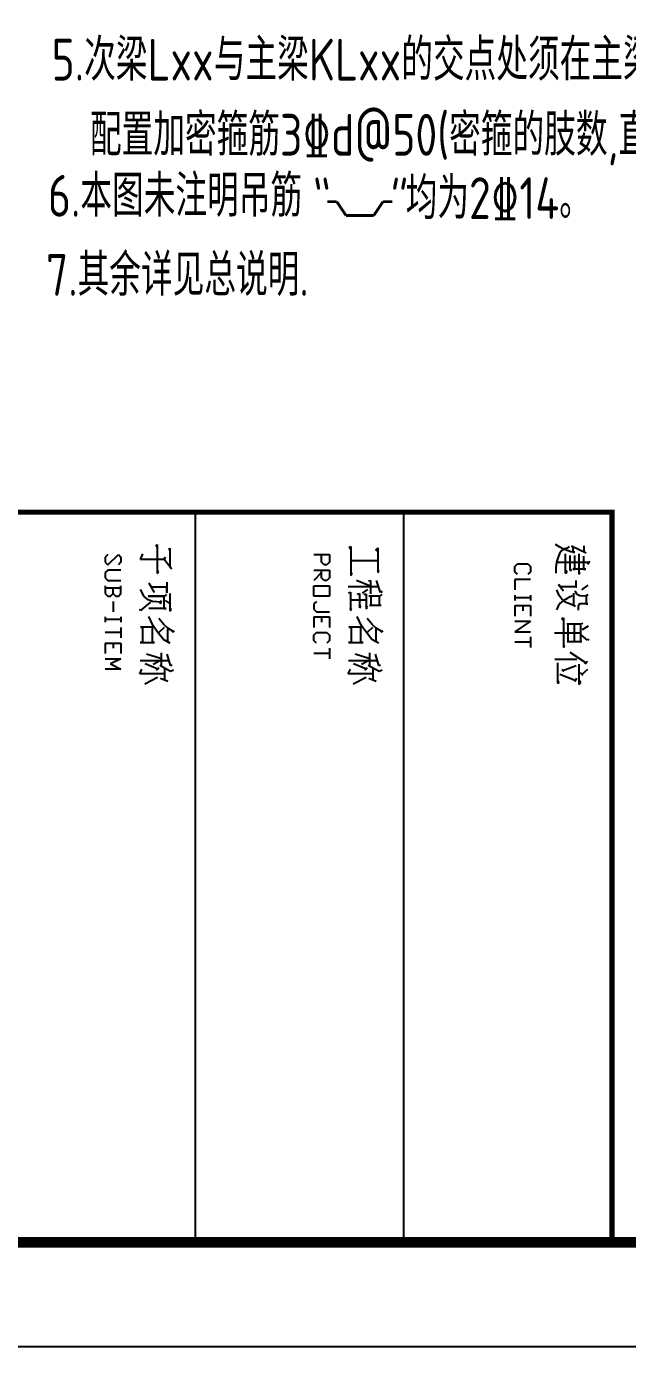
# Model space of a CAD drawing. Extents: x 2506385 to 2810062, y -487803 to -193521.
# Drawn here: x 2691444 to 2697212, y -450039 to -437381 of the extents above; entities that cross this region are included whole.
import ezdxf

# ---------------------------------------------------------------- set-up
doc = ezdxf.new("R2010")
doc.units = 0
doc.header["$LTSCALE"] = 1000
doc.header["$MEASUREMENT"] = 0
for name, color, linetype in [('PUB_TEXT', 7, 'Continuous'), ('PUB_TITLE', 4, 'Continuous'), ('TEXT', 7, 'Continuous')]:
    doc.layers.add(name, color=color, linetype=linetype)
doc.styles.add('tssd', font='tssdeng.shx', dxfattribs={"width": 0.7, "height": 3, "bigfont": '1hztxt.shx'})
doc.styles.add('TSSD_DIMENSION', font='tssdeng.shx', dxfattribs={"width": 0.8, "bigfont": 'tssdchn.shx'})

# ---------------------------------------------------------------- blocks, each defined once
blk = doc.blocks.new('A$C206F4795')
at = {"layer": 'TEXT', "color": 4, "style": 'tssd', "width": 0.75}
blk.add_text('"', height=450, dxfattribs=at).set_placement((0, -329))
blk = doc.blocks.new('EWW')
at = {"layer": 'PUB_TITLE'}
for p, q in [((-164947, 275485), (-164895, 275485)), ((-164877, 275506), (-164944, 275366)), ((-164870, 275436), (-164674, 275436)), ((-164849, 275482), (-164723, 275482)), ((-164797, 275541), (-164772, 275524)), ((-164786, 275531), (-164786, 275226)), ((-164772, 275524), (-164786, 275531)), ((-164723, 275503), (-164723, 275380)), ((-164723, 275482), (-164723, 275503)), ((-164688, 275450), (-164699, 275436)), ((-164674, 275436), (-164688, 275450)), ((-164569, 275524), (-164524, 275461)), ((-164468, 275447), (-164482, 275422)), ((-164478, 275524), (-164468, 275506)), ((-164468, 275506), (-164464, 275475)), ((-164464, 275475), (-164468, 275447)), ((-164464, 275506), (-164391, 275506)), ((-164391, 275524), (-164391, 275450)), ((-164391, 275506), (-164391, 275524)), ((-164391, 275450), (-164384, 275436)), ((-164384, 275436), (-164370, 275429)), ((-164370, 275429), (-164331, 275429)), ((-164205, 275471), (-164195, 275461)), ((-164195, 275461), (-164195, 275321)), ((-164188, 275454), (-164027, 275454)), ((-164177, 275527), (-164142, 275468)), ((-164111, 275450), (-164111, 275202)), ((-164044, 275520), (-164090, 275461)), ((-164051, 275531), (-164044, 275520)), ((-164027, 275464), (-164027, 275324)), ((-163827, 275503), (-163925, 275352)), ((-163838, 275520), (-163813, 275496)), ((-163813, 275496), (-163827, 275503)), ((-163813, 275436), (-163617, 275436)), ((-163761, 275520), (-163715, 275464)), ((-163708, 275475), (-163729, 275454)), ((-163715, 275464), (-163708, 275475)), ((-163635, 275457), (-163652, 275443)), ((-163617, 275436), (-163635, 275457)), ((-164944, 275366), (-164930, 275380)), ((-164940, 275345), (-164926, 275324)), ((-164930, 275380), (-164888, 275380)), ((-164926, 275324), (-164919, 275300)), ((-164909, 275310), (-164919, 275282)), ((-164898, 275335), (-164909, 275310)), ((-164891, 275359), (-164898, 275335)), ((-164888, 275398), (-164891, 275359)), ((-164888, 275380), (-164888, 275398)), ((-164870, 275307), (-164685, 275307)), ((-164856, 275349), (-164713, 275349)), ((-164723, 275398), (-164853, 275398)), ((-164716, 275363), (-164727, 275352)), ((-164723, 275380), (-164723, 275398)), ((-164709, 275352), (-164716, 275366)), ((-164713, 275366), (-164716, 275363)), ((-164695, 275324), (-164716, 275307)), ((-164713, 275349), (-164713, 275366)), ((-164685, 275307), (-164695, 275324)), ((-164615, 275408), (-164555, 275408)), ((-164555, 275419), (-164555, 275261)), ((-164555, 275408), (-164555, 275419)), ((-164482, 275422), (-164517, 275401)), ((-164492, 275387), (-164377, 275387)), ((-164471, 275373), (-164457, 275352)), ((-164457, 275352), (-164443, 275324)), ((-164443, 275324), (-164419, 275286)), ((-164408, 275307), (-164436, 275272)), ((-164387, 275356), (-164408, 275307)), ((-164370, 275401), (-164387, 275356)), ((-164377, 275387), (-164370, 275401)), ((-164195, 275331), (-164027, 275331)), ((-164191, 275391), (-164027, 275391)), ((-163859, 275419), (-163859, 275205)), ((-163796, 275412), (-163750, 275282)), ((-163656, 275401), (-163715, 275254)), ((-163677, 275415), (-163645, 275398)), ((-163645, 275398), (-163656, 275401)), ((-164933, 275254), (-164961, 275212)), ((-164919, 275282), (-164933, 275254)), ((-164919, 275300), (-164902, 275275)), ((-164902, 275275), (-164874, 275251)), ((-164874, 275251), (-164839, 275237)), ((-164839, 275237), (-164790, 275223)), ((-164790, 275223), (-164737, 275216)), ((-164737, 275216), (-164685, 275216)), ((-164576, 275240), (-164517, 275289)), ((-164555, 275261), (-164576, 275240)), ((-164471, 275247), (-164524, 275226)), ((-164436, 275272), (-164471, 275247)), ((-164419, 275286), (-164398, 275258)), ((-164398, 275258), (-164370, 275237)), ((-164370, 275237), (-164335, 275223)), ((-164258, 275289), (-163974, 275289)), ((-164247, 275275), (-164258, 275289)), ((-164233, 275286), (-164247, 275275)), ((-163985, 275300), (-163999, 275289)), ((-163974, 275289), (-163985, 275300)), ((-163827, 275233), (-163631, 275233)), ((-163750, 275293), (-163757, 275275)), ((-163750, 275282), (-163750, 275293)), ((-163635, 275247), (-163652, 275237)), ((-163631, 275233), (-163635, 275247)), ((-164774, 274948), (-164749, 274973)), ((-164774, 274848), (-164774, 274948)), ((-164749, 274973), (-164699, 274973)), ((-164699, 274973), (-164674, 274948)), ((-164624, 274973), (-164624, 274823)), ((-164474, 274973), (-164424, 274973)), ((-164449, 274973), (-164449, 274823)), ((-164374, 274973), (-164274, 274973)), ((-164374, 274823), (-164374, 274973)), ((-164224, 274973), (-164124, 274823)), ((-164224, 274823), (-164224, 274973)), ((-164124, 274823), (-164124, 274973)), ((-164074, 274973), (-163974, 274973)), ((-164024, 274973), (-164024, 274823)), ((-164749, 274823), (-164774, 274848)), ((-164699, 274823), (-164749, 274823)), ((-164674, 274848), (-164699, 274823)), ((-164624, 274823), (-164524, 274823)), ((-164474, 274823), (-164424, 274823)), ((-164374, 274898), (-164324, 274898)), ((-164374, 274823), (-164274, 274823)), ((-165270, 273755), (-158270, 273755)), ((-164501, 273535), (-164616, 273497)), ((-164508, 273549), (-164501, 273535)), ((-164480, 273546), (-164466, 273532)), ((-164466, 273532), (-164466, 273423)), ((-164375, 273539), (-164375, 273427)), ((-164126, 273546), (-164158, 273493)), ((-164133, 273556), (-164119, 273539)), ((-164119, 273539), (-164126, 273546)), ((-163801, 273535), (-163801, 273518)), ((-163755, 273549), (-163741, 273521)), ((-164928, 273507), (-164690, 273507)), ((-164910, 273490), (-164928, 273507)), ((-164896, 273507), (-164910, 273490)), ((-164805, 273507), (-164805, 273248)), ((-164805, 273504), (-164805, 273248)), ((-164704, 273521), (-164718, 273504)), ((-164690, 273507), (-164704, 273521)), ((-164616, 273437), (-164487, 273437)), ((-164613, 273420), (-164616, 273437)), ((-164564, 273430), (-164616, 273304)), ((-164553, 273518), (-164553, 273224)), ((-164529, 273409), (-164494, 273357)), ((-164466, 273521), (-164371, 273521)), ((-164462, 273441), (-164371, 273441)), ((-164357, 273409), (-164375, 273392)), ((-164343, 273395), (-164357, 273409)), ((-164193, 273455), (-164249, 273406)), ((-164158, 273493), (-164193, 273455)), ((-164165, 273458), (-164116, 273406)), ((-164151, 273490), (-164032, 273490)), ((-164049, 273451), (-164116, 273399)), ((-164014, 273514), (-164049, 273451)), ((-164032, 273490), (-164014, 273514)), ((-163920, 273430), (-163801, 273430)), ((-163801, 273518), (-163909, 273486)), ((-163867, 273423), (-163909, 273290)), ((-163846, 273504), (-163846, 273227)), ((-163839, 273406), (-163808, 273353)), ((-163741, 273521), (-163801, 273416)), ((-163780, 273462), (-163657, 273462)), ((-163776, 273406), (-163755, 273381)), ((-163720, 273462), (-163720, 273224)), ((-163647, 273493), (-163675, 273423)), ((-164490, 273332), (-164354, 273332)), ((-164483, 273311), (-164490, 273332)), ((-164487, 273395), (-164343, 273395)), ((-164480, 273374), (-164487, 273395)), ((-164427, 273392), (-164427, 273245)), ((-164368, 273346), (-164382, 273329)), ((-164354, 273332), (-164368, 273346)), ((-164179, 273353), (-164270, 273311)), ((-164116, 273399), (-164179, 273353)), ((-164175, 273364), (-164168, 273357)), ((-164168, 273357), (-164168, 273231)), ((-164021, 273346), (-164161, 273346)), ((-164021, 273367), (-164021, 273346)), ((-164021, 273227), (-164021, 273367)), ((-163766, 273399), (-163815, 273276)), ((-163685, 273395), (-163622, 273273)), ((-164942, 273248), (-164662, 273248)), ((-164931, 273234), (-164942, 273248)), ((-164914, 273245), (-164931, 273234)), ((-164676, 273262), (-164690, 273248)), ((-164662, 273248), (-164676, 273262)), ((-164504, 273245), (-164326, 273245)), ((-164497, 273227), (-164504, 273245)), ((-164340, 273259), (-164354, 273241)), ((-164326, 273245), (-164340, 273259)), ((-164168, 273252), (-164021, 273252)), ((-164168, 273231), (-164168, 273252)), ((-164021, 273252), (-164021, 273227)), ((-163720, 273224), (-163766, 273245)), ((-164865, 273044), (-164790, 273044)), ((-164865, 272894), (-164865, 273044)), ((-164790, 273044), (-164765, 273019)), ((-164715, 273044), (-164640, 273044)), ((-164715, 272894), (-164715, 273044)), ((-164640, 273044), (-164615, 273019)), ((-164565, 273044), (-164465, 273044)), ((-164565, 272894), (-164565, 273044)), ((-164465, 273044), (-164465, 272894)), ((-164315, 272919), (-164315, 273044)), ((-164265, 273044), (-164165, 273044)), ((-164265, 272894), (-164265, 273044)), ((-164115, 273019), (-164090, 273044)), ((-164090, 273044), (-164040, 273044)), ((-164040, 273044), (-164015, 273019)), ((-163965, 273044), (-163865, 273044)), ((-163915, 273044), (-163915, 272894)), ((-164790, 272969), (-164865, 272969)), ((-164765, 272994), (-164790, 272969)), ((-164765, 273019), (-164765, 272994)), ((-164640, 272969), (-164715, 272969)), ((-164690, 272969), (-164615, 272894)), ((-164615, 272994), (-164640, 272969)), ((-164615, 273019), (-164615, 272994)), ((-164415, 272919), (-164390, 272894)), ((-164340, 272894), (-164315, 272919)), ((-164265, 272969), (-164215, 272969)), ((-164115, 272919), (-164115, 273019)), ((-164090, 272894), (-164115, 272919)), ((-164015, 272919), (-164040, 272894)), ((-164465, 272894), (-164565, 272894)), ((-164390, 272894), (-164340, 272894)), ((-164265, 272894), (-164165, 272894)), ((-164040, 272894), (-164090, 272894)), ((-165270, 271755), (-158270, 271755)), ((-164924, 271514), (-164742, 271514)), ((-164914, 271504), (-164924, 271514)), ((-164903, 271514), (-164914, 271504)), ((-164728, 271528), (-164816, 271458)), ((-164742, 271514), (-164728, 271528)), ((-164490, 271514), (-164322, 271514)), ((-164396, 271511), (-164424, 271472)), ((-164336, 271528), (-164347, 271514)), ((-164322, 271514), (-164336, 271528)), ((-164126, 271546), (-164158, 271493)), ((-164133, 271556), (-164119, 271539)), ((-164119, 271539), (-164126, 271546)), ((-164014, 271514), (-164049, 271451)), ((-164032, 271490), (-164014, 271514)), ((-163801, 271518), (-163909, 271486)), ((-163801, 271535), (-163801, 271518)), ((-163741, 271521), (-163801, 271416)), ((-163755, 271549), (-163741, 271521)), ((-164959, 271392), (-164683, 271392)), ((-164945, 271381), (-164959, 271392)), ((-164928, 271395), (-164945, 271381)), ((-164840, 271469), (-164816, 271458)), ((-164816, 271458), (-164840, 271469)), ((-164816, 271458), (-164816, 271231)), ((-164697, 271409), (-164711, 271395)), ((-164683, 271392), (-164697, 271409)), ((-164599, 271483), (-164497, 271483)), ((-164550, 271483), (-164550, 271336)), ((-164497, 271483), (-164550, 271483)), ((-164483, 271479), (-164466, 271469)), ((-164466, 271469), (-164466, 271304)), ((-164466, 271455), (-164347, 271455)), ((-164466, 271304), (-164466, 271455)), ((-164424, 271430), (-164392, 271420)), ((-164406, 271427), (-164413, 271346)), ((-164392, 271420), (-164406, 271427)), ((-164347, 271479), (-164347, 271311)), ((-164347, 271455), (-164347, 271479)), ((-164193, 271455), (-164249, 271406)), ((-164158, 271493), (-164193, 271455)), ((-164116, 271399), (-164179, 271353)), ((-164165, 271458), (-164116, 271406)), ((-164151, 271490), (-164032, 271490)), ((-164049, 271451), (-164116, 271399)), ((-163920, 271430), (-163801, 271430)), ((-163867, 271423), (-163909, 271290)), ((-163846, 271504), (-163846, 271227)), ((-163839, 271406), (-163808, 271353)), ((-163766, 271399), (-163815, 271276)), ((-163780, 271462), (-163657, 271462)), ((-163776, 271406), (-163755, 271381)), ((-163720, 271462), (-163720, 271224)), ((-163685, 271395), (-163622, 271273)), ((-163647, 271493), (-163675, 271423)), ((-164816, 271231), (-164872, 271255)), ((-164588, 271311), (-164501, 271364)), ((-164550, 271336), (-164588, 271311)), ((-164462, 271266), (-164529, 271231)), ((-164431, 271304), (-164462, 271266)), ((-164413, 271346), (-164431, 271304)), ((-164406, 271329), (-164333, 271238)), ((-164179, 271353), (-164270, 271311)), ((-164175, 271364), (-164168, 271357)), ((-164168, 271357), (-164168, 271231)), ((-164168, 271252), (-164021, 271252)), ((-164168, 271231), (-164168, 271252)), ((-164021, 271346), (-164161, 271346)), ((-164021, 271367), (-164021, 271346)), ((-164021, 271227), (-164021, 271367)), ((-164021, 271252), (-164021, 271227)), ((-164329, 271248), (-164333, 271220)), ((-164333, 271238), (-164329, 271248)), ((-163720, 271224), (-163766, 271245)), ((-164865, 271019), (-164840, 271044)), ((-164765, 270919), (-164865, 271019)), ((-164840, 271044), (-164790, 271044)), ((-164790, 271044), (-164765, 271019)), ((-164715, 271044), (-164715, 270919)), ((-164615, 270919), (-164615, 271044)), ((-164490, 271044), (-164565, 271044)), ((-164540, 271044), (-164540, 270894)), ((-164465, 271019), (-164490, 271044)), ((-164465, 270994), (-164465, 271019)), ((-164265, 271044), (-164215, 271044)), ((-164240, 271044), (-164240, 270894)), ((-164165, 271044), (-164065, 271044)), ((-164115, 271044), (-164115, 270894)), ((-164015, 271044), (-163915, 271044)), ((-164015, 270894), (-164015, 271044)), ((-163865, 271044), (-163815, 270944)), ((-163865, 270894), (-163865, 271044)), ((-163815, 270944), (-163765, 271044)), ((-163765, 271044), (-163765, 270894)), ((-164865, 270919), (-164840, 270894)), ((-164840, 270894), (-164790, 270894)), ((-164790, 270894), (-164765, 270919)), ((-164715, 270919), (-164690, 270894)), ((-164690, 270894), (-164640, 270894)), ((-164640, 270894), (-164615, 270919)), ((-164565, 270894), (-164490, 270894)), ((-164490, 270969), (-164540, 270969)), ((-164490, 270969), (-164465, 270994)), ((-164465, 270944), (-164490, 270969)), ((-164490, 270894), (-164465, 270919)), ((-164465, 270919), (-164465, 270944)), ((-164415, 270969), (-164315, 270969)), ((-164265, 270894), (-164215, 270894)), ((-164015, 270969), (-163965, 270969)), ((-164015, 270894), (-163915, 270894))]:
    blk.add_line(p, q, dxfattribs=at)
at = {"layer": 'PUB_TITLE', "const_width": 50}
blk.add_lwpolyline([(-165270, 263755), (-165270, 275755), (-158270, 275755), (-158270, 263755)], close=True, dxfattribs=at)

msp = doc.modelspace()

# ---------------------------------------------------------------- linework, layer by layer
at = {"layer": 'PUB_TEXT', "const_width": 26.6}
for points in [[(2694332.3, -439061), (2694421.1, -439061)], [(2694421.1, -439061), (2694509.9, -439194.3)], [(2694776.4, -439194.3), (2694865.2, -439061)], [(2694865.2, -439061), (2694954, -439061)], [(2694509.9, -439194.3), (2694776.4, -439194.3)]]:
    msp.add_lwpolyline(points, dxfattribs=at)
at = {"layer": 'PUB_TITLE', "linetype": 'ByBlock'}
msp.add_lwpolyline([(2684061.7, -375738.7), (2684061.7, -450038.7), (2726061.7, -450038.7), (2726061.7, -375738.7)], close=True, dxfattribs=at)
at = {"layer": 'PUB_TITLE', "linetype": 'ByBlock', "const_width": 100}
msp.add_lwpolyline([(2685061.7, -378238.7), (2685061.7, -449038.7), (2725061.7, -449038.7), (2725061.7, -378238.7)], close=True, dxfattribs=at)

# ---------------------------------------------------------------- block references
at = {"rotation": 270}
msp.add_blockref('EWW', (2421307.1, -607308.5), dxfattribs=at)
at = {"layer": 'PUB_TEXT'}
for p, xscale, yscale, zscale in [((2694360.5, -439014.6), -0.8882422477047176, 0.8882422484492336, 0.8882422485319579), ((2694941.9, -439014.6), 0.8882422477047176, 0.8882422477047176, 0.8882422477047176)]:
    msp.add_blockref('A$C206F4795', p, dxfattribs=dict(at, xscale=xscale, yscale=yscale, zscale=zscale))

# ---------------------------------------------------------------- texts
at = {"layer": 'PUB_TEXT', "style": 'TSSD_DIMENSION', "width": 0.8}
for s, p in [('5.次梁Lxx与主梁KLxx的交点处须在主梁KLxx的两侧分别', (2691685.9, -437900.2)), ('配置加密箍筋3%%132d@50(密箍的肢数,直径与其所在梁箍筋的肢数,直径相同.)', (2692053.4, -438620.7)), ('6.本图未注明吊筋     ', (2691650.4, -439205)), ('均为2%%13214。', (2695082.6, -439227.6)), ('7.其余详见总说明.', (2691631.5, -439964.1))]:
    msp.add_text(s, height=400, dxfattribs=at).set_placement(p)

doc.saveas('drawing.dxf')
